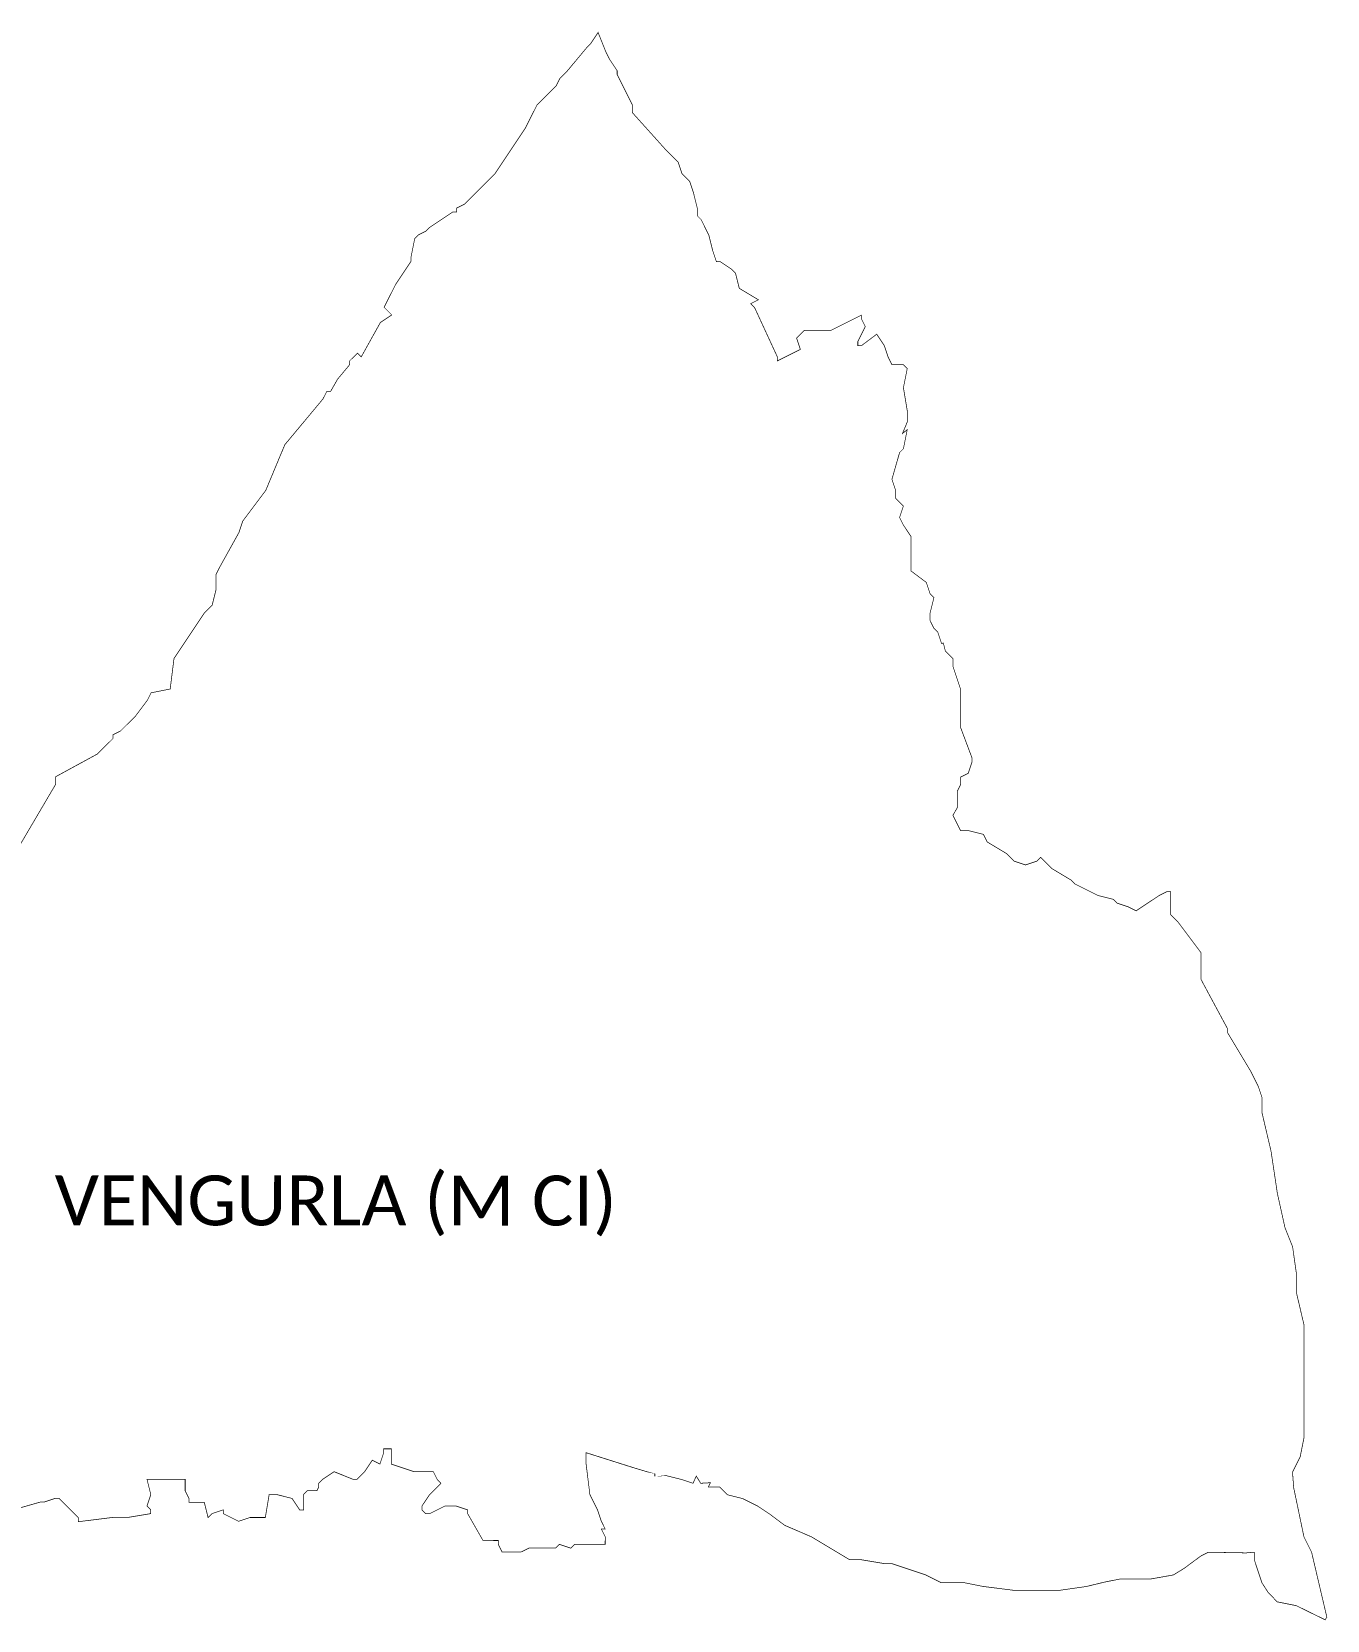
# Model space of a CAD drawing. Header units: metres. Extents: x 351169 to 357842, y 1752946 to 1757514.
# Drawn here: x 354118 to 357842, y 1752946 to 1757514 of the extents above; entities that cross this region are included whole.
import ezdxf

# ---------------------------------------------------------------- set-up
doc = ezdxf.new("R2010")
doc.units = ezdxf.units.M
doc.layers.add('VILLAGE NAME', color=250, linetype='Continuous')

msp = doc.modelspace()

# ---------------------------------------------------------------- linework, layer by layer
at = {"color": 6, "const_width": 2}
msp.add_lwpolyline([(354082.8071396137, 1755174.299333566), (354186.0641840427, 1755349.915440686), (354186.0721209227, 1755371.880347923), (354306.8535128657, 1755437.69850432), (354350.7662582081, 1755481.579525718), (354350.7702325978, 1755492.578444943), (354372.7391023244, 1755503.536496075), (354416.6847905566, 1755547.450435895), (354449.6315478877, 1755591.335419784), (354460.6054727793, 1755613.296365422), (354515.5052377535, 1755624.242517184), (354526.5029616081, 1755712.065252425), (354614.3772568203, 1755843.757097796), (354636.350100937, 1755865.714069044), (354647.3319629311, 1755909.639921027), (354647.3478247914, 1755953.536804286), (354658.3546806732, 1755975.49773624), (354713.2532502768, 1756074.270597633), (354724.2640686494, 1756107.197519383), (354790.1575949879, 1756195.000418374), (354845.1010068521, 1756326.737094329), (354954.907278533, 1756458.421014718), (354965.9141344149, 1756480.381947565), (354976.8801226493, 1756480.377985075), (354996.8630182254, 1756515.296295968), (355031.8036863639, 1756557.185927331), (355031.8076607535, 1756568.184846557), (355053.7804929707, 1756590.108886591), (355064.7425187145, 1756579.138935198), (355119.6740193092, 1756677.911785583), (355152.6128514368, 1756699.864793449), (355130.6558813035, 1756721.837637565), (355163.6105750684, 1756787.68752869), (355207.5641882814, 1756853.533445426), (355207.5681626711, 1756864.532364651), (355218.5539752563, 1756919.391274323), (355229.5568686477, 1756930.386218266), (355251.4928076066, 1756941.344281297), (355262.4957009983, 1756952.339226132), (355328.3733533541, 1756996.212310651), (355339.3393415884, 1756996.208348161), (355339.3433040787, 1757007.174336172), (355361.3121857047, 1757018.165318517), (355449.1706190569, 1757105.960281521), (355537.0449142692, 1757237.652126892), (355569.9996084803, 1757303.502018017), (355624.9152474374, 1757358.37798425), (355635.8891723286, 1757380.338928997), (355657.8620162218, 1757402.295899353), (355712.7816176692, 1757468.137853598), (355723.7515681707, 1757479.09987912), (355745.7283747772, 1757512.022837487), (355767.673457663, 1757457.152029337), (355778.6315087944, 1757435.18315961), (355800.5845168837, 1757402.244327483), (355800.580542494, 1757391.245408258), (355844.4456901327, 1757303.402848666), (355844.437765152, 1757281.470871751), (355893.8142719966, 1757226.557220658), (355943.1907788413, 1757171.643569564), (355976.1097747188, 1757138.700774947), (355987.0967943507, 1757105.765905309), (356009.0537647068, 1757083.793060301), (356020.0078533479, 1757050.858202563), (356030.9579678225, 1757006.9244256), (356030.9500428421, 1756984.992449577), (356041.9449876774, 1756973.989555962), (356063.8611020627, 1756930.084747723), (356074.8441473052, 1756886.150959753), (356085.798235946, 1756853.216101123), (356096.7642241804, 1756853.212138633), (356129.720125438, 1756831.268250448), (356140.6821390599, 1756820.265369625), (356151.6322654339, 1756776.364523876), (356206.5161685478, 1756743.413792378), (356184.5472869217, 1756732.422810033), (356195.5422436566, 1756721.452847632), (356240.9951530558, 1756622.862768923), (356261.3524622813, 1756578.706547784), (356261.3484997911, 1756567.740559772), (356327.22218988, 1756600.647657172), (356316.2681012388, 1756633.58251491), (356338.240945132, 1756655.539485266), (356415.1242550582, 1756655.539485266), (356475.4593498538, 1756685.702408463), (356502.8125404437, 1756699.376907355), (356502.9073211866, 1756688.410883663), (356513.8653725411, 1756666.442013936), (356492.5062224737, 1756623.730251529), (356492.5018226349, 1756611.553923868), (356502.8795480566, 1756611.550173943), (356546.7883309088, 1756644.46520733), (356568.741338775, 1756611.526375202), (356579.7283584065, 1756578.591504673), (356590.686409761, 1756556.622634946), (356623.6173050087, 1756556.610735576), (356634.5793307528, 1756545.640785074), (356623.5935062684, 1756490.748945081), (356634.5356957627, 1756424.883192987), (356634.5237963926, 1756391.952297739), (356620.8907849583, 1756359.026323502), (356634.5158595127, 1756369.987390503), (356623.530035028, 1756315.095549617), (356612.5600845264, 1756304.133524096), (356590.5674041601, 1756227.280751256), (356601.5214930243, 1756194.345893518), (356601.5135561444, 1756172.380986281), (356623.4787551292, 1756150.465718638), (356612.4926507958, 1756117.514140621), (356622.8082278202, 1756096.833312042), (356645.4037097931, 1756062.606437875), (356645.3679997835, 1755963.78082181), (356689.2529838954, 1755930.834064703), (356700.2400035273, 1755897.899195065), (356711.2020292714, 1755886.929244563), (356700.2201672769, 1755843.003391689), (356700.2122422964, 1755821.071415666), (356710.5411299483, 1755800.363902998), (356711.1702936508, 1755799.10254594), (356722.132319395, 1755788.132595438), (356733.1193271274, 1755755.164794587), (356738.2845854074, 1755756.453157666), (356744.0773901583, 1755733.228856074), (356750.4587276531, 1755726.8429052), (356766.0343605147, 1755711.256011958), (356766.0264236348, 1755689.291104722), (356787.9675321308, 1755623.421377346), (356787.9278596307, 1755513.629772378), (356820.8270192582, 1755425.791175276), (356820.823056768, 1755414.825187265), (356813.3723327481, 1755392.544427394), (356809.8122383958, 1755381.898266407), (356787.8762996596, 1755370.940202484), (356787.8683627797, 1755348.975295248), (356778.5158532659, 1755330.315123015), (356778.4987984808, 1755283.116881785), (356765.8717199232, 1755261.156534396), (356787.8207533996, 1755217.218783043), (356809.7527296453, 1755217.210858063), (356853.6785816278, 1755206.228996291), (356864.6366327592, 1755184.260126565), (356919.5205358731, 1755151.309395067), (356941.477518129, 1755129.369482165), (356974.40443921, 1755118.358663569), (357007.3393088474, 1755129.345683424), (357018.3092596091, 1755140.307708908), (357051.2282554492, 1755107.364913435), (357106.112158563, 1755074.414181937), (357117.1071031757, 1755063.411289215), (357182.9569945239, 1755030.456595227), (357226.8499155158, 1755019.474745355), (357237.8448601281, 1755008.471851741), (357270.7717931085, 1754997.493964359), (357292.699806864, 1754986.520051367), (357358.6103902104, 1755030.393123986), (357380.5463408455, 1755041.384117339), (357391.5452615066, 1755041.384117339), (357391.5218736641, 1754976.659465188), (357391.5214494311, 1754975.485422132), (357413.4455006963, 1754953.545521129), (357436.2065637716, 1754923.185965511), (357479.3084865618, 1754865.695011866), (357479.2807134318, 1754788.834302145), (357556.0569202916, 1754646.084041591), (357556.052957801, 1754635.118052687), (357621.8750760193, 1754525.302648979), (357643.8241213953, 1754481.39782884), (357654.7782102595, 1754448.462971102), (357654.7623364996, 1754404.533156629), (357680.5049229658, 1754294.997964667), (357693.4559717628, 1754208.440118541), (357698.608855381, 1754174.001015244), (357720.5380523845, 1754075.167461407), (357742.4501923801, 1754020.263733943), (357753.4213501516, 1753943.431981046), (357753.4015139015, 1753888.536178562), (357764.3506407283, 1753841.869137177), (357775.299767555, 1753795.202095791), (357775.2019724163, 1753524.55907608), (357775.1827491488, 1753471.359671267), (357764.1969246644, 1753416.467831274), (357742.2161555673, 1753372.578884002), (357745.3928141592, 1753328.302458447), (357775.0796054082, 1753185.914670836), (357797.0286505609, 1753142.009849805), (357840.891031303, 1752955.37459257), (357835.8108809654, 1752947.764134212), (357753.0762327184, 1752988.337223438), (357698.1843929476, 1752999.3230477), (357671.5129480683, 1753027.202245464), (357654.2744147249, 1753054.234723943), (357632.3662369965, 1753120.104439419), (357632.6648434903, 1753138.233261425), (357632.7280269547, 1753142.069218793), (357608.7821159078, 1753140.096889796), (357500.617661672, 1753142.116956036), (357478.6817229361, 1753131.158893005), (357430.6098404948, 1753095.667304728), (357399.859884156, 1753076.729359131), (357335.9354120806, 1753065.315743166), (357248.1087141259, 1753065.347478786), (357203.0077093218, 1753056.355046097), (357149.3081031794, 1753043.451200874), (357072.4434188462, 1753032.480054779), (356969.4501462288, 1753032.517270745), (356940.7198376324, 1753032.52765226), (356852.8971142905, 1753043.558307105), (356798.0052740736, 1753054.544131367), (356732.1434835783, 1753054.567930107), (356688.2216059855, 1753076.548711103), (356589.4408193895, 1753109.515304461), (356567.4759121531, 1753109.523241341), (356514.9659534048, 1753118.285650678), (356501.618083925, 1753120.513028093), (356468.6871886774, 1753120.524927463), (356358.9193824499, 1753186.426391351), (356282.1035147667, 1753219.417979043), (356238.1855998872, 1753252.36474805), (356205.2626293969, 1753274.308623443), (356161.3736827949, 1753296.28939254), (356117.4478310354, 1753307.271254311), (356095.490860679, 1753329.244098427), (356062.5599654313, 1753329.255997797), (356068.5356709782, 1753341.941631666), (356040.631963575, 1753340.262841111), (356028.0820441023, 1753360.997751239), (356018.6670561156, 1753340.270777991), (355986.2335526058, 1753351.084155342), (355941.8142715986, 1753362.230527143), (355908.8833761279, 1753362.242426513), (355908.883376128, 1753373.241345739), (355886.955374272, 1753373.249270719), (355846.3921910891, 1753385.431770256), (355711.3218148359, 1753428.208545336), (355711.3099035663, 1753395.244718874), (355722.2441559574, 1753307.414058652), (355744.1932013334, 1753263.509238514), (355754.5783274483, 1753232.285039457), (355766.1382723197, 1753208.60549915), (355755.1393533177, 1753208.609473539), (355766.1303354398, 1753186.640591913), (355766.122410459, 1753164.708614998), (355720.4952755216, 1753164.725102074), (355678.2957127274, 1753164.740350619), (355667.2928193359, 1753153.745406675), (355634.3658982546, 1753164.756224378), (355623.3959358539, 1753153.761268536), (355546.5352261335, 1753153.789041666), (355524.5663561836, 1753142.830989642), (355469.7034846902, 1753142.850813993), (355458.7125025681, 1753164.819695619), (355458.7125025681, 1753175.785684522), (355414.8195813536, 1753175.801546383), (355370.9175402339, 1753252.678129863), (355370.9215027241, 1753263.644117875), (355337.9945699667, 1753274.622005256), (355305.063674719, 1753274.633904626), (355261.1588662565, 1753252.717790464), (355250.1599472545, 1753252.721764853), (355239.1979215104, 1753263.691715355), (355239.2018840006, 1753274.657703367), (355261.1786906071, 1753307.580661734), (355294.0885281131, 1753340.565481932), (355283.1265403892, 1753351.502550334), (355272.1684892579, 1753373.471420061), (355217.2726867738, 1753373.491256311), (355151.4188210362, 1753395.447031966), (355151.434694796, 1753439.376846439), (355129.4697877828, 1753439.376846439), (355129.4697877828, 1753428.430692223), (355118.4879257885, 1753395.458931336), (355096.5269929419, 1753406.465787441), (355074.550186335, 1753373.542828181), (355052.6102732095, 1753351.585845925), (355041.6113539844, 1753351.589820315), (354986.756419371, 1753373.574551902), (354953.7846562527, 1753351.621555935), (354942.8147057512, 1753340.659530414), (354942.8107313618, 1753329.660612081), (354937.3319951785, 1753318.696601453), (354909.8758734005, 1753318.706522548), (354898.9059109998, 1753307.711566705), (354898.8900491389, 1753263.814683446), (354887.8911301374, 1753263.818657836), (354865.9381222713, 1753296.757489964), (354822.0452012794, 1753307.739339835), (354800.08029382, 1753307.747276715), (354789.0905070684, 1753241.88944871), (354745.1606928187, 1753241.90532247), (354712.2258348578, 1753230.951233829), (354680.3827437568, 1753246.894600155), (354668.3368882557, 1753252.932002926), (354668.3408507459, 1753263.897990937), (354635.4059930081, 1753252.943902296), (354624.4030996163, 1753241.94895746), (354613.4529851415, 1753285.882733532), (354569.5561018825, 1753285.898595392), (354569.5600643731, 1753296.864584295), (354558.5690820276, 1753318.833465029), (354558.5809813977, 1753351.764360277), (354448.8223074204, 1753351.804020877), (354459.7724216721, 1753307.870244807), (354448.7945342907, 1753274.943312049), (354459.7565598118, 1753263.973361548), (354459.7525973216, 1753253.007373536), (354407.5131136012, 1753244.302781296), (354393.8868322134, 1753242.032253052), (354365.2441776618, 1753242.042602893), (354349.9570177408, 1753242.048126812), (354251.1598745305, 1753229.74863054), (354251.1643317747, 1753242.083824922), (354196.2883657638, 1753296.999463656), (354185.3223773064, 1753297.003426147), (354152.3875195682, 1753286.049336613), (354141.3886005662, 1753286.053311003), (354064.5528847338, 1753264.116165889)], dxfattribs=at)

# ---------------------------------------------------------------- texts
at = {"layer": 'VILLAGE NAME', "insert": (354183.6912613417, 1754225.69194106), "char_height": 143.6998292004773, "attachment_point": 1, "rotation": 359.97929653435835}
msp.add_mtext_dynamic_manual_height_columns('{\\fCalibri|b0|i0|c0|p34;VENGURLA (M CI)}', width=1886.982246263578, gutter_width=718.4991460023863, heights=[0], dxfattribs=at)

doc.saveas('drawing.dxf')
